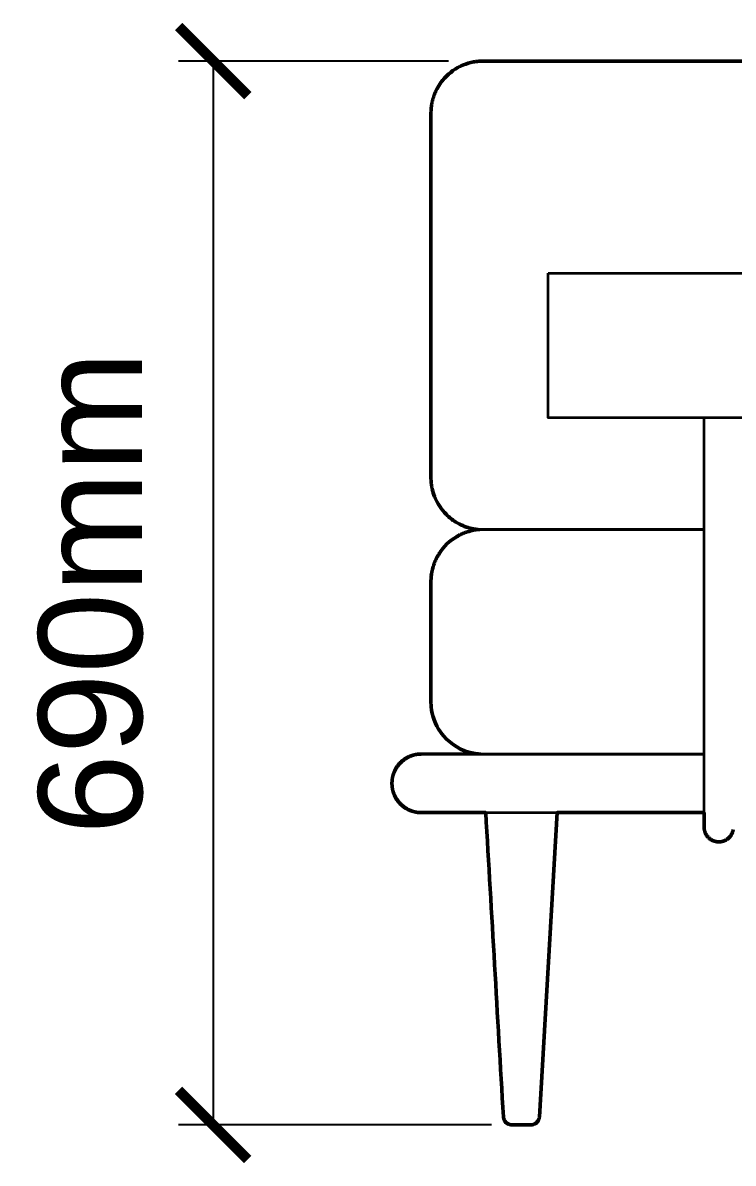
# Model space of a CAD drawing. Header units: millimetres. Extents: x 559 to 2741, y 365 to 1999.
# Drawn here: x 2022.8 to 2330.8, y 1249 to 1743.3 of the extents above; entities that cross this region are included whole.
import ezdxf

# ---------------------------------------------------------------- set-up
doc = ezdxf.new("R2010")
doc.units = ezdxf.units.MM
doc.layers.add('PDF16_Geometry', color=7, linetype='Continuous', true_color=0x1b7eff)
doc.styles.get("Standard").update_dxf_attribs({"font": 'arial.ttf'})
doc.dimstyles.new('new', dxfattribs={"dimtxt": 45, "dimasz": 30, "dimexe": 15, "dimexo": 15, "dimgap": 30, "dimtad": 1, "dimrnd": 0.5, "dimdsep": 46, "dimtxsty": 'Standard', "dimblk": 'ARCHTICK', "dimcen": 2.5, "dimclrd": 7, "dimclre": 7, "dimadec": 0, "dimazin": 0, "dimtfac": 1, "dimtix": 1, "dimtmove": 0, "dimatfit": 3, "dimldrblk": 'ARCHTICK', "dimfxl": 1, "dimarcsym": 0})

# ---------------------------------------------------------------- blocks, each defined once
blk = doc.blocks.new('_ArchTick')
at = {"color": 0, "linetype": 'ByBlock', "const_width": 0.15}
blk.add_lwpolyline([(-0.5, -0.5), (0.5, 0.5)], dxfattribs=at)
blk = doc.blocks.new('*D6')
at = {"color": 7, "lineweight": -2, "transparency": 16777216}
for p, q in [((2207.33, 1726.66), (2090.34, 1726.66)), ((2105.34, 1726.66), (2105.34, 1265.61)), ((2226, 1265.61), (2090.34, 1265.61))]:
    blk.add_line(p, q, dxfattribs=at)
at = {"layer": 'Defpoints', "color": 0, "transparency": 16777216}
for p in [(2222.33, 1726.66), (2105.34, 1265.61), (2241, 1265.61)]:
    blk.add_point(p, dxfattribs=at)
at = {"color": 7, "lineweight": -2, "transparency": 16777216, "xscale": 30, "yscale": 30, "zscale": 30}
for p, rotation in [((2105.34, 1726.66), 90), ((2105.34, 1265.61), 270)]:
    blk.add_blockref('_ArchTick', p, dxfattribs=dict(at, rotation=rotation))
at = {"color": 0, "transparency": 16777216, "insert": (2052.37, 1496.14), "char_height": 45, "attachment_point": 5, "rotation": 90}
blk.add_mtext('690mm', dxfattribs=at)

msp = doc.modelspace()

# ---------------------------------------------------------------- linework, layer by layer
at = {"layer": 'PDF16_Geometry', "color": 18, "lineweight": 35, "true_color": 0x000000}
for points in [[(2193.82, 1426.227, -0.0039501), (2194.112, 1426.263, 0.0000244), (2194.401, 1426.291, -0.0070465), (2194.689, 1426.315, -0.0033443), (2194.976, 1426.332, 0.0000363), (2195.26, 1426.341, -0.0036631), (2195.542, 1426.343), (2318.181, 1426.343), (2222.331, 1426.343), (2222.082, 1426.346), (2221.831, 1426.348), (2221.578, 1426.355), (2221.327, 1426.365), (2221.071, 1426.379), (2220.818, 1426.393), (2220.562, 1426.412), (2220.304, 1426.436), (2220.048, 1426.46), (2219.79, 1426.488), (2219.529, 1426.519), (2219.271, 1426.552), (2219.011, 1426.59), (2218.75, 1426.63), (2218.487, 1426.673), (2218.227, 1426.72), (2217.964, 1426.77), (2217.701, 1426.824), (2217.438, 1426.881), (2217.175, 1426.94), (2216.913, 1427.004), (2216.65, 1427.071), (2216.387, 1427.142), (2216.124, 1427.215), (2215.861, 1427.291), (2215.598, 1427.372), (2215.335, 1427.457), (2215.072, 1427.544), (2214.812, 1427.634), (2214.549, 1427.729), (2214.289, 1427.826), (2214.028, 1427.928), (2213.768, 1428.032), (2213.507, 1428.141), (2213.249, 1428.253), (2212.991, 1428.369), (2212.735, 1428.487), (2212.479, 1428.61), (2212.224, 1428.736), (2211.97, 1428.864), (2211.717, 1428.996), (2211.466, 1429.134), (2211.217, 1429.274), (2210.966, 1429.416), (2210.72, 1429.563), (2210.473, 1429.712), (2210.23, 1429.866), (2209.988, 1430.022), (2209.747, 1430.181), (2209.507, 1430.344), (2209.27, 1430.51), (2209.034, 1430.681), (2208.801, 1430.854), (2208.569, 1431.029), (2208.34, 1431.209), (2208.112, 1431.389), (2207.887, 1431.576), (2207.665, 1431.763), (2207.445, 1431.955), (2207.227, 1432.149), (2207.011, 1432.346), (2206.798, 1432.545), (2206.587, 1432.746), (2206.379, 1432.952), (2206.175, 1433.161), (2205.971, 1433.371), (2205.773, 1433.585), (2205.576, 1433.8), (2205.382, 1434.018), (2205.19, 1434.238), (2205.003, 1434.461), (2204.818, 1434.686), (2204.636, 1434.913), (2204.456, 1435.143), (2204.281, 1435.373), (2204.108, 1435.607), (2203.94, 1435.842), (2203.772, 1436.081), (2203.611, 1436.321), (2203.45, 1436.56), (2203.293, 1436.804), (2203.139, 1437.048), (2202.99, 1437.294), (2202.843, 1437.54), (2202.701, 1437.789), (2202.561, 1438.04), (2202.426, 1438.291), (2202.294, 1438.545), (2202.164, 1438.798), (2202.038, 1439.054), (2201.915, 1439.31), (2201.796, 1439.566), (2201.68, 1439.824), (2201.569, 1440.082), (2201.46, 1440.343), (2201.356, 1440.601), (2201.254, 1440.864), (2201.157, 1441.124), (2201.062, 1441.385), (2200.972, 1441.648), (2200.885, 1441.911), (2200.799, 1442.174), (2200.721, 1442.437), (2200.643, 1442.699), (2200.57, 1442.962), (2200.499, 1443.225), (2200.432, 1443.488), (2200.368, 1443.751), (2200.309, 1444.014), (2200.252, 1444.277), (2200.198, 1444.54), (2200.148, 1444.803), (2200.103, 1445.063), (2200.058, 1445.324), (2200.018, 1445.585), (2199.98, 1445.845), (2199.947, 1446.106), (2199.916, 1446.364), (2199.888, 1446.622), (2199.864, 1446.88), (2199.843, 1447.136), (2199.824, 1447.392), (2199.807, 1447.648), (2199.795, 1447.901), (2199.786, 1448.155), (2199.779, 1448.406), (2199.774, 1448.657), (2199.772, 1448.908), (2199.772, 1501.067), (2199.774, 1501.316), (2199.779, 1501.567), (2199.786, 1501.818), (2199.795, 1502.071), (2199.807, 1502.325), (2199.824, 1502.58), (2199.843, 1502.836), (2199.864, 1503.092), (2199.888, 1503.35), (2199.916, 1503.608), (2199.947, 1503.869), (2199.98, 1504.127), (2200.018, 1504.388), (2200.058, 1504.648), (2200.103, 1504.909), (2200.148, 1505.172), (2200.198, 1505.435), (2200.252, 1505.695), (2200.309, 1505.958), (2200.368, 1506.221), (2200.432, 1506.484), (2200.499, 1506.747), (2200.57, 1507.012), (2200.643, 1507.275), (2200.721, 1507.538), (2200.799, 1507.801), (2200.885, 1508.064), (2200.972, 1508.325), (2201.062, 1508.587), (2201.157, 1508.85), (2201.254, 1509.111), (2201.356, 1509.372), (2201.46, 1509.632), (2201.569, 1509.89), (2201.68, 1510.148), (2201.796, 1510.407), (2201.915, 1510.665), (2202.038, 1510.921), (2202.164, 1511.176), (2202.294, 1511.43), (2202.426, 1511.681), (2202.561, 1511.934), (2202.701, 1512.183), (2202.843, 1512.432), (2202.99, 1512.681), (2203.139, 1512.927), (2203.293, 1513.171), (2203.45, 1513.413), (2203.611, 1513.654), (2203.772, 1513.893), (2203.94, 1514.13), (2204.108, 1514.367), (2204.281, 1514.599), (2204.456, 1514.831), (2204.636, 1515.061), (2204.818, 1515.289), (2205.003, 1515.514), (2205.19, 1515.736), (2205.382, 1515.957), (2205.576, 1516.174), (2205.773, 1516.39), (2205.971, 1516.603), (2206.175, 1516.814), (2206.379, 1517.02), (2206.587, 1517.226), (2206.798, 1517.428), (2207.011, 1517.629), (2207.227, 1517.825), (2207.445, 1518.02), (2207.665, 1518.209), (2207.887, 1518.399), (2208.112, 1518.583), (2208.34, 1518.766), (2208.569, 1518.943), (2208.801, 1519.121), (2209.034, 1519.294), (2209.27, 1519.462), (2209.507, 1519.628), (2209.747, 1519.791), (2209.988, 1519.953), (2210.23, 1520.109), (2210.473, 1520.26), (2210.72, 1520.412), (2210.966, 1520.557), (2211.217, 1520.701), (2211.466, 1520.841), (2211.717, 1520.976), (2211.97, 1521.108), (2212.224, 1521.239), (2212.479, 1521.364), (2212.735, 1521.487), (2212.991, 1521.606), (2213.249, 1521.72), (2213.507, 1521.833), (2213.768, 1521.94), (2214.028, 1522.046), (2214.289, 1522.146), (2214.549, 1522.245), (2214.812, 1522.34), (2215.072, 1522.43), (2215.335, 1522.518), (2215.598, 1522.601), (2215.861, 1522.681), (2216.124, 1522.759), (2216.387, 1522.833), (2216.65, 1522.902), (2216.913, 1522.97), (2217.175, 1523.032), (2217.438, 1523.093), (2217.701, 1523.15), (2217.964, 1523.202), (2218.227, 1523.252), (2218.487, 1523.3), (2218.75, 1523.345), (2219.011, 1523.385), (2219.271, 1523.42), (2219.529, 1523.456), (2219.79, 1523.487), (2220.048, 1523.513), (2220.304, 1523.539), (2220.562, 1523.56), (2220.818, 1523.579), (2221.071, 1523.596), (2221.327, 1523.607), (2221.578, 1523.617), (2221.831, 1523.624), (2222.082, 1523.629), (2222.331, 1523.629), (2318.181, 1523.629), (2222.331, 1523.629), (2222.082, 1523.631), (2221.831, 1523.636), (2221.578, 1523.643), (2221.327, 1523.652), (2221.071, 1523.664), (2220.818, 1523.681), (2220.562, 1523.7), (2220.304, 1523.721), (2220.048, 1523.745), (2219.79, 1523.773), (2219.529, 1523.804), (2219.271, 1523.84), (2219.011, 1523.875), (2218.75, 1523.915), (2218.487, 1523.96), (2218.227, 1524.005), (2217.964, 1524.058), (2217.701, 1524.11), (2217.438, 1524.166), (2217.175, 1524.226), (2216.913, 1524.29), (2216.65, 1524.356), (2216.387, 1524.427), (2216.124, 1524.5), (2215.861, 1524.579), (2215.598, 1524.659), (2215.335, 1524.742), (2215.072, 1524.83), (2214.812, 1524.92), (2214.549, 1525.014), (2214.289, 1525.112), (2214.028, 1525.213), (2213.768, 1525.32), (2213.507, 1525.427), (2213.249, 1525.538), (2212.991, 1525.654), (2212.735, 1525.772), (2212.479, 1525.896), (2212.224, 1526.021), (2211.97, 1526.151), (2211.717, 1526.284), (2211.466, 1526.419), (2211.217, 1526.559), (2210.966, 1526.701), (2210.72, 1526.848), (2210.473, 1526.997), (2210.23, 1527.151), (2209.988, 1527.307), (2209.747, 1527.468), (2209.507, 1527.63), (2209.27, 1527.798), (2209.034, 1527.966), (2208.801, 1528.139), (2208.569, 1528.314), (2208.34, 1528.494), (2208.112, 1528.677), (2207.887, 1528.861), (2207.665, 1529.048), (2207.445, 1529.24), (2207.227, 1529.435), (2207.011, 1529.631), (2206.798, 1529.83), (2206.587, 1530.034), (2206.379, 1530.24), (2206.175, 1530.446), (2205.971, 1530.657), (2205.773, 1530.87), (2205.576, 1531.085), (2205.382, 1531.303), (2205.19, 1531.524), (2205.003, 1531.746), (2204.818, 1531.971), (2204.636, 1532.199), (2204.456, 1532.429), (2204.281, 1532.661), (2204.108, 1532.893), (2203.94, 1533.13), (2203.772, 1533.367), (2203.611, 1533.606), (2203.45, 1533.847), (2203.293, 1534.089), (2203.139, 1534.333), (2202.99, 1534.579), (2202.843, 1534.828), (2202.701, 1535.077), (2202.561, 1535.325), (2202.426, 1535.577), (2202.294, 1535.83), (2202.164, 1536.083), (2202.038, 1536.339), (2201.915, 1536.595), (2201.796, 1536.853), (2201.68, 1537.109), (2201.569, 1537.37), (2201.46, 1537.628), (2201.356, 1537.888), (2201.254, 1538.149), (2201.157, 1538.41), (2201.062, 1538.672), (2200.972, 1538.933), (2200.885, 1539.196), (2200.799, 1539.459), (2200.721, 1539.722), (2200.643, 1539.985), (2200.57, 1540.248), (2200.499, 1540.511), (2200.432, 1540.776), (2200.368, 1541.039), (2200.309, 1541.302), (2200.252, 1541.565), (2200.198, 1541.825), (2200.148, 1542.088), (2200.103, 1542.349), (2200.058, 1542.612), (2200.018, 1542.872), (2199.98, 1543.133), (2199.947, 1543.391), (2199.916, 1543.652), (2199.888, 1543.91), (2199.864, 1544.166), (2199.843, 1544.424), (2199.824, 1544.68), (2199.807, 1544.933), (2199.795, 1545.189), (2199.786, 1545.442), (2199.779, 1545.693), (2199.774, 1545.944), (2199.772, 1546.193), (2199.772, 1704.098), (2199.774, 1704.347), (2199.779, 1704.598), (2199.786, 1704.852), (2199.795, 1705.103), (2199.807, 1705.359), (2199.824, 1705.612), (2199.843, 1705.868), (2199.864, 1706.126), (2199.888, 1706.382), (2199.916, 1706.64), (2199.947, 1706.901), (2199.98, 1707.159), (2200.018, 1707.419), (2200.058, 1707.68), (2200.103, 1707.943), (2200.148, 1708.203), (2200.198, 1708.466), (2200.252, 1708.729), (2200.309, 1708.992), (2200.368, 1709.255), (2200.432, 1709.518), (2200.499, 1709.781), (2200.57, 1710.044), (2200.643, 1710.307), (2200.721, 1710.57), (2200.799, 1710.833), (2200.885, 1711.096), (2200.972, 1711.359), (2201.062, 1711.619), (2201.157, 1711.882), (2201.254, 1712.143), (2201.356, 1712.403), (2201.46, 1712.664), (2201.569, 1712.924), (2201.68, 1713.182), (2201.796, 1713.441), (2201.915, 1713.696), (2202.038, 1713.952), (2202.164, 1714.208), (2202.294, 1714.462), (2202.426, 1714.715), (2202.561, 1714.966), (2202.701, 1715.217), (2202.843, 1715.466), (2202.99, 1715.712), (2203.139, 1715.959), (2203.293, 1716.203), (2203.45, 1716.444), (2203.611, 1716.686), (2203.772, 1716.925), (2203.94, 1717.162), (2204.108, 1717.399), (2204.281, 1717.631), (2204.456, 1717.863), (2204.636, 1718.093), (2204.818, 1718.32), (2205.003, 1718.545), (2205.19, 1718.768), (2205.382, 1718.988), (2205.576, 1719.206), (2205.773, 1719.422), (2205.971, 1719.635), (2206.175, 1719.846), (2206.379, 1720.054), (2206.587, 1720.258), (2206.798, 1720.462), (2207.011, 1720.661), (2207.227, 1720.857), (2207.445, 1721.051), (2207.665, 1721.243), (2207.887, 1721.43), (2208.112, 1721.615), (2208.34, 1721.797), (2208.569, 1721.978), (2208.801, 1722.153), (2209.034, 1722.326), (2209.27, 1722.494), (2209.507, 1722.662), (2209.747, 1722.823), (2209.988, 1722.984), (2210.23, 1723.141), (2210.473, 1723.295), (2210.72, 1723.444), (2210.966, 1723.591), (2211.217, 1723.733), (2211.466, 1723.872), (2211.717, 1724.008), (2211.97, 1724.143), (2212.224, 1724.27), (2212.479, 1724.396), (2212.735, 1724.519), (2212.991, 1724.638), (2213.249, 1724.754), (2213.507, 1724.865), (2213.768, 1724.974), (2214.028, 1725.078), (2214.289, 1725.18), (2214.549, 1725.277), (2214.812, 1725.372), (2215.072, 1725.462), (2215.335, 1725.55), (2215.598, 1725.635), (2215.861, 1725.713), (2216.124, 1725.791), (2216.387, 1725.865), (2216.65, 1725.936), (2216.913, 1726.002), (2217.175, 1726.066), (2217.438, 1726.125), (2217.701, 1726.182), (2217.964, 1726.236), (2218.227, 1726.286), (2218.487, 1726.331), (2218.75, 1726.376), (2219.011, 1726.416), (2219.271, 1726.454), (2219.529, 1726.488), (2219.79, 1726.518), (2220.048, 1726.547), (2220.304, 1726.57), (2220.562, 1726.592), (2220.818, 1726.611), (2221.071, 1726.627), (2221.327, 1726.639), (2221.578, 1726.649), (2221.831, 1726.656), (2222.082, 1726.66), (2222.331, 1726.663), (2701.443, 1726.663)], [(2191.163, 1425.567, 0.0030745), (2190.869, 1425.455, 0.0043828), (2190.578, 1425.334, -0.0013388), (2190.287, 1425.206, 0.0028368), (2189.998, 1425.071, 0.0043162), (2189.711, 1424.927, 0.0000434), (2189.427, 1424.775, 0.0028334), (2189.148, 1424.617, 0.0016687), (2188.871, 1424.451, 0.0052401), (2188.596, 1424.276, 0.0026339), (2188.326, 1424.093, 0.0052568), (2188.061, 1423.904, 0.0025245), (2187.8, 1423.707, 0.0050495), (2187.545, 1423.503, 0.0022689), (2187.294, 1423.293, 0.0023935), (2187.047, 1423.077, 0.0001066), (2186.806, 1422.854, 0.0044082), (2186.571, 1422.625, 0.0045867), (2186.342, 1422.39, 0.0000426), (2186.119, 1422.148, 0.0024961), (2185.903, 1421.902, 0.0023862), (2185.693, 1421.651, 0.0001484), (2185.489, 1421.395, 0.0025187), (2185.293, 1421.135, -0.0001547), (2185.103, 1420.869, 0.0025167), (2184.921, 1420.599, 0.0026438), (2184.748, 1420.325, 0.007226), (2184.582, 1420.047, 0.0027113), (2184.423, 1419.768, -0.000183), (2184.272, 1419.484, 0.0044064), (2184.127, 1419.197, 0.0028227), (2183.992, 1418.908, 0.0010951), (2183.864, 1418.617, 0.0016853), (2183.743, 1418.325, 0.0029445), (2183.632, 1418.032, -0.0001875), (2183.528, 1417.738, 0.0041358), (2183.431, 1417.442, 0.0041064), (2183.343, 1417.146, 0.0010939), (2183.263, 1416.85, 0.0040135), (2183.189, 1416.554, 0.0005256), (2183.123, 1416.258, 0.0039322), (2183.064, 1415.961, 0.0033251), (2183.014, 1415.668, 0.0069363), (2182.971, 1415.374, 0.0029723), (2182.936, 1415.083, 0.003671), (2182.905, 1414.794, 0.0000326), (2182.881, 1414.505, 0.0035348), (2182.865, 1414.218, 0.0000363), (2182.855, 1413.934, 0.0076796), (2182.855, 1413.328, -0.0000363), (2182.855, 1413.37)], [(2193.527, 1426.185, 0.0034253), (2193.233, 1426.135, 0.0027251), (2192.937, 1426.076, 0.0058988), (2192.641, 1426.01, 0.0025148), (2192.345, 1425.936, -0.0008968), (2192.049, 1425.856, 0.0022398), (2191.753, 1425.768, 0.0021325), (2191.457, 1425.671)], [(2182.865, 1413.086, 0.0035187), (2182.881, 1412.799, 0.0069297), (2182.905, 1412.51, 0.0036803), (2182.936, 1412.221, 0.0029549), (2182.971, 1411.93, 0.0002462), (2183.014, 1411.636, 0.0033163), (2183.064, 1411.343, 0.0025618), (2183.123, 1411.046, 0.0058988), (2183.189, 1410.75, 0.00235), (2183.263, 1410.454, -0.0010939), (2183.343, 1410.158, 0.0021699), (2183.431, 1409.862, 0.0020268), (2183.528, 1409.566, 0.0001764), (2183.632, 1409.272, 0.0029629), (2183.743, 1408.979, 0.0041967), (2183.864, 1408.687, -0.0010691), (2183.992, 1408.396, 0.0028719), (2184.127, 1408.107, 0.0040707), (2184.272, 1407.82, 0.0056757), (2184.423, 1407.536, 0.0027527), (2184.582, 1407.257, 0.0018277), (2184.748, 1406.979, 0.0026543), (2184.921, 1406.705, 0.0025812), (2185.103, 1406.435, 0.0051956), (2185.293, 1406.169, 0.0024354), (2185.489, 1405.909, 0.0049304), (2185.693, 1405.653, 0.0023184), (2185.903, 1405.402, 0.0024674), (2186.119, 1405.156, -0.0000213), (2186.342, 1404.914, 0.0045425), (2186.571, 1404.679, 0.004363), (2186.806, 1404.45, -0.0001724), (2187.047, 1404.227, 0.0024009), (2187.294, 1404.011, 0.0025356), (2187.545, 1403.801, -0.0001182), (2187.8, 1403.597, 0.0025573), (2188.061, 1403.4, -0.0001622), (2188.326, 1403.211, 0.0026145), (2188.596, 1403.028, 0.0000852), (2188.871, 1402.853, 0.0071604), (2189.148, 1402.687, 0.0027053), (2189.427, 1402.529, 0.0000151), (2189.711, 1402.377, 0.0042789), (2189.998, 1402.233, 0.0030367), (2190.287, 1402.097, 0.0012829), (2190.578, 1401.97, 0.0017711), (2190.869, 1401.849, 0.0030798), (2191.163, 1401.737, -0.0000313), (2191.457, 1401.633, 0.0040963), (2191.753, 1401.536, 0.0040706), (2192.049, 1401.448, 0.0008645), (2192.345, 1401.368, 0.0040814), (2192.641, 1401.294, 0.0007944), (2192.937, 1401.228, 0.0040409), (2193.233, 1401.169, 0.0034965), (2193.527, 1401.119, 0.0068637), (2193.82, 1401.077, 0.0029926), (2194.112, 1401.041, 0.0071416), (2194.401, 1401.013, 0.0000501), (2194.689, 1400.989, 0.0033632), (2194.976, 1400.972)], [(2195.26, 1400.963, 0.0036466), (2195.542, 1400.961), (2318.181, 1400.961)], [(2238.979, 1265.615), (2243.026, 1265.615, 0.0209061), (2243.836, 1265.685)]]:
    msp.add_lwpolyline(points, format="xyb", dxfattribs=at)
at = {"layer": 'PDF16_Geometry', "color": 18, "lineweight": 50, "true_color": 0x000000}
for points in [[(2218.483, 1726.331), (2218.743, 1726.374)], [(2219.004, 1726.414), (2219.264, 1726.452), (2219.525, 1726.485), (2219.783, 1726.516), (2220.041, 1726.544), (2220.299, 1726.568), (2220.555, 1726.589), (2220.81, 1726.608)], [(2221.066, 1726.625), (2221.32, 1726.637), (2221.573, 1726.646), (2221.824, 1726.653), (2222.075, 1726.658), (2222.326, 1726.661), (2701.438, 1726.661), (2701.689, 1726.658), (2701.94, 1726.653), (2702.191, 1726.646), (2702.445, 1726.637), (2702.698, 1726.625), (2702.954, 1726.608), (2703.21, 1726.589), (2703.465, 1726.568)], [(2212.732, 1724.517), (2212.988, 1724.635), (2213.246, 1724.751), (2213.504, 1724.863)], [(2200.494, 1709.779), (2200.565, 1710.042), (2200.638, 1710.305), (2200.716, 1710.568)], [(2200.967, 1711.356), (2201.057, 1711.619), (2201.152, 1711.88), (2201.249, 1712.14), (2201.351, 1712.401), (2201.455, 1712.661), (2201.564, 1712.922), (2201.676, 1713.18)], [(2201.792, 1713.438), (2201.91, 1713.694), (2202.033, 1713.95), (2202.159, 1714.206), (2202.289, 1714.459), (2202.422, 1714.713)], [(2199.849, 1544.296), (2199.83, 1544.538), (2199.814, 1544.777), (2199.8, 1545.016), (2199.788, 1545.255), (2199.778, 1545.492), (2199.771, 1545.729), (2199.766, 1545.964), (2199.766, 1546.198), (2199.766, 1704.098), (2199.769, 1704.347), (2199.773, 1704.598), (2199.781, 1704.849), (2199.79, 1705.103), (2199.802, 1705.356), (2199.819, 1705.612), (2199.838, 1705.868), (2199.859, 1706.124), (2199.882, 1706.382), (2199.911, 1706.64), (2199.942, 1706.898), (2199.975, 1707.159), (2200.013, 1707.419), (2200.053, 1707.68), (2200.096, 1707.941), (2200.143, 1708.201), (2200.193, 1708.464), (2200.247, 1708.727), (2200.304, 1708.99), (2200.363, 1709.253), (2200.427, 1709.516)], [(2199.951, 1543.327), (2199.92, 1543.571), (2199.894, 1543.813), (2199.871, 1544.055)], [(2200.141, 1542.103), (2200.098, 1542.349), (2200.058, 1542.595), (2200.02, 1542.839), (2199.984, 1543.083)], [(2201.749, 1536.943), (2201.642, 1537.185), (2201.538, 1537.429)], [(2212.72, 1521.54), (2212.962, 1521.653), (2213.203, 1521.762), (2213.445, 1521.869), (2213.689, 1521.973), (2213.933, 1522.073), (2214.177, 1522.17), (2214.421, 1522.265), (2214.667, 1522.357)], [(2216.394, 1524.354), (2216.147, 1524.422), (2215.901, 1524.496), (2215.655, 1524.572), (2215.409, 1524.65)], [(2216.886, 1524.223), (2216.64, 1524.287)], [(2219.098, 1523.781), (2218.854, 1523.818), (2218.61, 1523.859), (2218.364, 1523.901), (2218.118, 1523.949), (2217.872, 1523.998), (2217.625, 1524.051), (2217.379, 1524.105)], [(2211.295, 1520.801), (2211.529, 1520.931), (2211.766, 1521.059), (2212.003, 1521.184), (2212.242, 1521.305), (2212.481, 1521.424)], [(2202.208, 1511.281), (2202.331, 1511.52), (2202.457, 1511.757), (2202.585, 1511.994), (2202.715, 1512.228), (2202.85, 1512.463), (2202.987, 1512.695), (2203.127, 1512.927)], [(2201.244, 1509.102), (2201.339, 1509.346), (2201.436, 1509.59), (2201.538, 1509.834), (2201.642, 1510.078), (2201.749, 1510.319), (2201.86, 1510.561)], [(2201.974, 1510.802), (2202.09, 1511.042)], [(2318.174, 1400.981), (2254.422, 1400.981), (2246.776, 1269.115)], [(2238.963, 1265.631), (2234.916, 1265.631)]]:
    msp.add_lwpolyline(points, dxfattribs=at)
at = {"layer": 'PDF16_Geometry', "color": 18, "lineweight": 35, "true_color": 0x000000}
msp.add_lwpolyline([(2250.519, 1634.736), (2673.408, 1634.736), (2673.408, 1572.017), (2250.519, 1572.017)], close=True, dxfattribs=at)
at = {"layer": 'PDF16_Geometry', "color": 18, "lineweight": 50, "true_color": 0x000000}
for points in [[(2214.913, 1522.445, -0.0486533), (2219.828, 1523.683), (2219.586, 1523.712), (2219.342, 1523.745)], [(2203.868, 1435.932, -0.1269571), (2199.868, 1446.774), (2199.828, 1447.254), (2199.812, 1447.494), (2199.797, 1447.733), (2199.785, 1447.97), (2199.776, 1448.207), (2199.769, 1448.444), (2199.764, 1448.678), (2199.764, 1448.912), (2199.764, 1501.072), (2199.764, 1501.306), (2199.769, 1501.541), (2199.776, 1501.777), (2199.785, 1502.014), (2199.797, 1502.251), (2199.812, 1502.49), (2199.828, 1502.73), (2199.868, 1503.211), (2199.892, 1503.452), (2199.918, 1503.694), (2199.982, 1504.182), (2200.017, 1504.426), (2200.055, 1504.67), (2200.096, 1504.914), (2200.141, 1505.16), (2200.188, 1505.406), (2200.238, 1505.653), (2200.29, 1505.899), (2200.344, 1506.145)], [(2194.978, 1426.336, 0.0034036), (2194.692, 1426.32, 0.0000856), (2194.403, 1426.296, 0.0072126), (2194.114, 1426.268, 0.0030628), (2193.823, 1426.232, 0.0068337), (2193.529, 1426.189, 0.0034226), (2193.235, 1426.14, 0.0040409), (2192.939, 1426.08, 0.0007281), (2192.643, 1426.014, 0.0041143), (2192.347, 1425.941, 0.0008645), (2192.051, 1425.86, 0.0041347), (2191.755, 1425.772, 0.0041593), (2191.459, 1425.675, 0.0000313), (2191.166, 1425.571, 0.0031222), (2190.872, 1425.46, 0.0017278), (2190.581, 1425.339, 0.0012829), (2190.289, 1425.211, 0.0030075), (2190, 1425.076, 0.0043076), (2189.714, 1424.932, -0.0000283), (2189.43, 1424.78, 0.002677), (2189.15, 1424.621, 0.0071498), (2188.873, 1424.455, 0.0000585), (2188.598, 1424.28, 0.0026765), (2188.328, 1424.098, -0.0001364), (2188.063, 1423.908, 0.0025889), (2187.803, 1423.712, -0.0001379), (2187.547, 1423.508, 0.0025397), (2187.296, 1423.297, 0.0024038), (2187.05, 1423.082, -0.0001261), (2186.808, 1422.859, 0.0044082), (2186.574, 1422.629, 0.0045425), (2186.344, 1422.395, -0.0000426), (2186.121, 1422.153, 0.0024465), (2185.906, 1421.907, 0.0022982), (2185.695, 1421.656, 0.0049796), (2185.492, 1421.4, 0.00241), (2185.295, 1421.139, 0.0051704), (2185.105, 1420.874, 0.0026336), (2184.923, 1420.604, 0.0026372), (2184.75, 1420.329, 0.001784), (2184.584, 1420.052, 0.0027408), (2184.426, 1419.772, 0.0056608), (2184.274, 1419.488, 0.0040849), (2184.13, 1419.202, 0.0028583), (2183.995, 1418.913, -0.001125), (2183.867, 1418.621, 0.0042016), (2183.746, 1418.33, 0.0030008), (2183.635, 1418.036, 0.0001875), (2183.53, 1417.743, 0.0020476), (2183.433, 1417.446, 0.0021566), (2183.346, 1417.15, -0.0011086), (2183.265, 1416.854, 0.0023664), (2183.192, 1416.558, 0.0059139), (2183.125, 1416.262, 0.0025753), (2183.066, 1415.966, 0.0033565), (2183.016, 1415.672, 0.0002017), (2182.974, 1415.379, 0.0029894), (2182.938, 1415.087, 0.0036132), (2182.907, 1414.798, 0.0069272), (2182.884, 1414.509, 0.0034788), (2182.867, 1414.223, 0.0000363), (2182.858, 1413.938, 0.0035525), (2182.855, 1413.657, 0.0035722), (2182.858, 1413.375, 0.0000351), (2182.867, 1413.09, 0.0035031), (2182.884, 1412.804, -0.0000414), (2182.907, 1412.515, 0.0036042), (2182.938, 1412.226, 0.0030154), (2182.974, 1411.935, 0.0068965), (2183.016, 1411.641, 0.0033478), (2183.066, 1411.347, 0.003919), (2183.125, 1411.051, 0.0005771), (2183.192, 1410.755, 0.0039974), (2183.265, 1410.459, 0.0011086), (2183.346, 1410.163, 0.0040557), (2183.433, 1409.867, 0.0041154), (2183.53, 1409.571, -0.0001764), (2183.635, 1409.277, 0.0030293), (2183.746, 1408.983, 0.0017286), (2183.867, 1408.692, 0.001099), (2183.995, 1408.4, 0.0028365), (2184.13, 1408.112, 0.0044352), (2184.274, 1407.825, -0.0001981), (2184.426, 1407.541, 0.0026995), (2184.584, 1407.261, 0.0071814), (2184.75, 1406.984, 0.0026438), (2184.923, 1406.709, 0.0025872), (2185.105, 1406.439, -0.0001805), (2185.295, 1406.174, 0.0024931), (2185.492, 1405.913, 0.000168), (2185.695, 1405.658, 0.0023862), (2185.906, 1405.406, 0.0024754), (2186.121, 1405.16, 0.0000213), (2186.344, 1404.918, 0.0045427), (2186.574, 1404.684, 0.0043633), (2186.808, 1404.454, 0.0001261), (2187.05, 1404.232, 0.0024201), (2187.296, 1404.016, 0.0022649), (2187.547, 1403.805, 0.0049807), (2187.803, 1403.601, 0.0024803), (2188.063, 1403.405, 0.0052568), (2188.328, 1403.215, 0.002643), (2188.598, 1403.033, 0.0052671), (2188.873, 1402.858, 0.0017404), (2189.15, 1402.692, 0.0028892), (2189.43, 1402.533)], [(2195.263, 1426.346, -0.0036831), (2195.544, 1426.348), (2220.306, 1426.393), (2220.065, 1426.417), (2219.823, 1426.443), (2219.582, 1426.471), (2219.338, 1426.502), (2219.094, 1426.538), (2218.85, 1426.575), (2218.606, 1426.616), (2218.359, 1426.658), (2218.113, 1426.703), (2217.867, 1426.753), (2217.62, 1426.805), (2217.374, 1426.86), (2217.128, 1426.917), (2216.882, 1426.978), (2216.635, 1427.042), (2216.389, 1427.108)], [(2189.714, 1402.382, 0.0042875), (2190, 1402.237, 0.0028659), (2190.289, 1402.102, -0.0012829), (2190.581, 1401.974, 0.0043705), (2190.872, 1401.853, 0.0031474), (2191.166, 1401.742, -0.0000313), (2191.459, 1401.638, 0.0020697), (2191.755, 1401.541, 0.0022721), (2192.051, 1401.453, -0.0008645), (2192.347, 1401.372, 0.0024824), (2192.643, 1401.299, 0.0058988), (2192.939, 1401.233, 0.0026913), (2193.235, 1401.174, 0.0034539), (2193.529, 1401.124, 0.0000395), (2193.823, 1401.081, 0.00388), (2194.114, 1401.046, -0.0000598), (2194.403, 1401.017, 0.0070819), (2194.692, 1400.994, 0.0033131), (2194.978, 1400.977)], [(2231.15, 1269.08, 0.0000989), (2223.52, 1400.965), (2195.544, 1400.965, -0.0036268), (2195.263, 1400.967)]]:
    msp.add_lwpolyline(points, format="xyb", dxfattribs=at)
at = {"layer": 'PDF16_Geometry', "color": 18, "lineweight": 35, "true_color": 0x000000}
msp.add_lwpolyline([(2223.52, 1400.965), (2231.167, 1269.099)], dxfattribs=at)
at = {"layer": 'PDF16_Geometry', "color": 18, "lineweight": 50, "true_color": 0x000000}
for centre, radius, start, end in [((2222.423, 1703.774), 22.899, 100.57005, 112.22231), ((2222.328, 1704.105), 22.554, 115.89839, 140.93638), ((2222.439, 1704.006), 22.703, 141.65579, 150.41446), ((2222.453, 1546.234), 22.693, 193.03009, 201.49902), ((2222.738, 1546.383), 23.013, 204.87816, 215.62612), ((2222.743, 1546.473), 23.07, 216.47674, 227.37298), ((2222.43, 1546.157), 22.625, 228.1121, 241.88685), ((2222.268, 1545.819), 22.251, 242.53298, 251.37623), ((2222.523, 1500.975), 22.784, 120.20545, 147.67883), ((2222.551, 1501.01), 22.792, 159.866, 166.34189), ((2222.396, 1448.925), 22.629, 215.73371, 253.95864), ((2325.339, 1394.62), 7.165, 180.42654, 182.13168), ((2651.491, 1416.18), 334.026, 183.74665, 183.78371), ((2479.298, 1409.732), 161.858, 185.52875, 185.60626), ((2272.218, 1387.8), 46.402, 7.30715, 7.57849), ((2334.648, 1396.409), 16.627, 189.36854, 190.13879), ((2333.628, 1396.498), 15.642, 191.11933, 191.94298), ((2285.18, 1385.031), 34.152, 13.561, 13.94553), ((2325.027, 1394.758), 6.866, 194.50128, 196.42907), ((2346.172, 1401.548), 29.073, 197.47748, 197.93812), ((2335.447, 1398.659), 17.988, 199.70432, 200.45142), ((2334.481, 1398.564), 17.051, 201.28711, 202.08372), ((2326.111, 1395.334), 8.083, 203.17509, 204.86632), ((2335.59, 1400.111), 18.694, 205.93406, 206.671), ((2324.835, 1394.754), 6.68, 207.01631, 209.08835), ((2380.385, 1427.632), 71.228, 210.47627, 210.67102), ((2326.274, 1395.813), 8.458, 212.25856, 213.9053), ((2325.149, 1395.037), 7.092, 213.77502, 215.75531), ((2294.375, 1371.524), 31.64, 37.30251, 37.74601), ((2341.152, 1408.358), 27.907, 219.25572, 219.75999), ((2326.732, 1396.562), 9.279, 220.7127, 222.23557), ((2191.202, 1266.617), 178.485, 43.79674, 43.87579), ((1995.412, 1051.9), 468.817, 46.14757, 46.17766), ((1962.933, 985.949), 539.337, 48.48775, 48.51396), ((2330.064, 1401.34), 15.045, 230.01118, 230.94661), ((2324.516, 1394.569), 6.292, 231.33284, 233.56294), ((2328.699, 1400.703), 13.714, 234.72314, 235.74716), ((2326.399, 1397.465), 9.744, 236.20887, 237.63812), ((2325.454, 1396.221), 8.188, 238.56605, 240.26039), ((2013.273, 811.067), 655.037, 61.919584, 61.94072), ((2324.353, 1394.281), 5.955, 242.52552, 244.83906), ((2335.948, 1420.285), 34.426, 245.77192, 246.16885), ((2325.684, 1397.635), 9.562, 247.59445, 249.01504), ((2310.03, 1428.721), 43.386, 292.82555, 293.13801), ((2324.028, 1395.715), 7.535, 293.88266, 295.6877), ((2318.666, 1406.07), 19.193, 296.71212, 297.42689), ((2323.433, 1396.529), 8.531, 298.52354, 300.1472), ((2324.343, 1394.991), 6.745, 300.02865, 302.09567), ((2307.525, 1420.272), 37.106, 303.35326, 303.73057), ((2323.629, 1395.922), 7.914, 304.66195, 306.43191), ((2322.331, 1397.435), 9.903, 307.27545, 308.70046), ((2233.196, 1502.242), 147.484, 310.26711, 310.36241), ((2319.448, 1400.235), 13.904, 311.76876, 312.78463), ((2318.901, 1400.33), 14.349, 314.129, 315.11185), ((2318.907, 1399.858), 14.016, 316.4628, 317.4697), ((2324.101, 1395.021), 6.919, 317.91389, 319.94358), ((2309.182, 1406.949), 26.018, 320.98165, 321.52334), ((2276.053, 1430.201), 66.465, 323.60074, 323.81102), ((2322.474, 1396.029), 8.825, 324.91616, 326.49852), ((2320.247, 1397.36), 11.417, 327.09653, 328.32009), ((2365.188, 1371.315), 40.532, 150.0099, 150.35339), ((2311.228, 1401.555), 21.333, 332.10771, 332.75361), ((2318.271, 1397.685), 13.303, 333.68485, 334.71607), ((2318.661, 1397.19), 12.741, 335.98232, 337.05081), ((2109.517, 1477.854), 236.895, 338.80911, 338.86624), ((2312.772, 1398.655), 18.765, 340.66615, 341.37745), ((2289.657, 1405.395), 42.834, 342.70777, 343.01944), ((2319.61, 1395.935), 11.428, 344.51927, 345.67432), ((2373.612, 1383.636), 43.962, 167.26071, 167.55805), ((2596.478, 1342.021), 270.654, 169.02456, 169.07206), ((2325.603, 1397.51), 9.417, 249.2024, 250.6294), ((2314.16, 1362.179), 27.725, 72.05442, 72.53734), ((2333.032, 1425.458), 38.322, 254.3613, 254.70659), ((2331.141, 1421.6), 34.111, 256.06129, 256.44623), ((2324.869, 1396.302), 8.05, 257.6519, 259.25213), ((2324.829, 1396.223), 7.964, 259.4281, 261.03625), ((2331.611, 1449.043), 61.215, 262.46868, 262.67429), ((2303.43, 1179.017), 210.3, 84.3805, 84.44013), ((2324.477, 1393.548), 5.261, 265.05086, 267.4029), ((2324.676, 1403.16), 14.874, 268.31637, 269.13785), ((2324.557, 1392.991), 4.704, 268.71653, 271.28347), ((2324.149, 1402.258), 13.98, 272.10718, 272.98186), ((2323.764, 1404.153), 15.895, 274.01012, 274.78924), ((2323.751, 1401.655), 13.409, 275.73804, 276.67427), ((2323.234, 1403.989), 15.789, 277.55398, 278.36118), ((2324.188, 1396.331), 8.075, 279.56465, 281.15361), ((2324.427, 1395.173), 6.893, 281.06944, 282.96119), ((2317.457, 1422.261), 34.861, 284.13845, 284.51602), ((2324.933, 1393.324), 4.975, 284.69537, 287.36313), ((2322.953, 1399.452), 11.414, 287.6692, 288.8458), ((2323.479, 1397.382), 9.287, 289.90294, 291.35519), ((2022.78, 1244.441), 209.822, 6.68811, 6.74347), ((2047.735, 1236.743), 186.233, 9.87288, 9.9365), ((2194.326, 1260.081), 37.872, 12.79482, 13.11477), ((2195.149, 1257.975), 37.602, 15.87775, 16.20449), ((2275.971, 1286.601), 48.287, 202.58452, 202.84656), ((2238.678, 1271.544), 8.104, 208.70905, 210.30638), ((2238.646, 1272.121), 8.391, 215.3756, 216.93821), ((2245.337, 1282.825), 20.768, 231.76384, 232.40178), ((2222.279, 1248.457), 20.69, 58.62163, 59.25705), ((2208.999, 1211.658), 59.523, 65.73613, 65.95344), ((2287.579, 1405.67), 149.861, 248.83047, 248.9159), ((2237.849, 1278.754), 13.572, 252.05836, 252.99109), ((2237.124, 1277.888), 12.54, 255.00224, 255.99687), ((2235.618, 1273.147), 7.582, 258.37191, 259.99327), ((2235.425, 1273.152), 7.555, 261.44278, 263.038), ((2235.187, 1272.806), 7.186, 264.58052, 266.22824), ((2242.385, 1273.657), 8.072, 277.6565, 279.15205), ((2253.917, 1228.907), 38.167, 104.92056, 105.24822), ((2234.461, 1290.897), 26.905, 291.45237, 291.93004), ((2236.123, 1281.954), 18.09, 298.3498, 299.06809), ((2239.617, 1274.869), 10.207, 301.24797, 302.53138), ((2237.772, 1273.66), 10.525, 320.27334, 321.51978), ((2260.565, 1256.933), 17.76, 144.29356, 145.03369), ((1672.166, 1537.861), 634.593, 334.802182, 334.822268), ((2233.314, 1272.616), 13.989, 341.12997, 342.01963), ((2233.96, 1271.898), 13.161, 344.12355, 345.05427), ((2223.062, 1271.516), 23.835, 353.73322, 354.21985)]:
    msp.add_arc(centre, radius, start, end, dxfattribs=at)
at = {"layer": 'PDF16_Geometry', "color": 18, "lineweight": 35, "true_color": 0x000000}
for centre, radius, start, end in [((386463810.19, -22416597.707), 387111225.276, 176.68008661408, 176.6801061701), ((2325.339, 1394.613), 7.165, 180.42654, 182.13168), ((2667.049, 1417.198), 349.618, 183.74748, 183.78288), ((2477.609, 1409.563), 160.161, 185.52895, 185.60727), ((2272.387, 1387.816), 46.231, 7.30583, 7.5782), ((2334.648, 1396.402), 16.627, 189.36854, 190.13879), ((2333.596, 1396.485), 15.608, 191.11971, 191.94502), ((2284.85, 1384.944), 34.491, 13.56146, 13.94225), ((2325.027, 1394.751), 6.866, 194.50128, 196.42907), ((2346.172, 1401.541), 29.073, 197.47748, 197.93812), ((2335.447, 1398.652), 17.988, 199.70432, 200.45142), ((2334.481, 1398.557), 17.051, 201.28711, 202.08372), ((2326.111, 1395.327), 8.083, 203.17509, 204.86632), ((2335.59, 1400.104), 18.694, 205.93406, 206.671), ((2324.835, 1394.747), 6.68, 207.01631, 209.08835), ((2379.21, 1426.935), 69.866, 210.47723, 210.67576), ((2326.241, 1395.784), 8.419, 212.25155, 213.90622), ((2325.149, 1395.03), 7.092, 213.77502, 215.75531), ((2294.375, 1371.518), 31.64, 37.30251, 37.74601), ((2341.152, 1408.351), 27.907, 219.25572, 219.75999), ((2326.709, 1396.535), 9.248, 220.71385, 222.24172), ((2172.152, 1248.338), 204.882, 43.79801, 43.86688), ((2107.653, 1168.783), 306.764, 46.13962, 46.18561), ((1962.933, 985.943), 539.338, 48.48775, 48.51396), ((2330.064, 1401.333), 15.045, 230.01118, 230.94661), ((2324.516, 1394.562), 6.292, 231.33284, 233.56294), ((2328.699, 1400.696), 13.714, 234.72314, 235.74716), ((2326.399, 1397.458), 9.744, 236.20887, 237.63812), ((2325.437, 1396.187), 8.156, 238.56762, 240.26847), ((1499.291, -152.442), 1747.059, 61.921234, 61.929159), ((2324.353, 1394.274), 5.955, 242.52552, 244.83906), ((2336.719, 1422.007), 36.318, 245.78226, 246.15851), ((2325.684, 1397.628), 9.562, 247.59445, 249.01504), ((2310.03, 1428.714), 43.386, 292.82555, 293.13801), ((2324.028, 1395.708), 7.535, 293.88266, 295.6877), ((2318.412, 1406.561), 19.753, 296.72225, 297.41676), ((2323.449, 1396.493), 8.497, 298.5252, 300.15533), ((2324.365, 1394.949), 6.703, 300.01745, 302.09731), ((2307.853, 1419.766), 36.509, 303.3548, 303.73829), ((2323.662, 1395.87), 7.858, 304.65123, 306.43359), ((2322.331, 1397.428), 9.903, 307.27545, 308.70046), ((2233.196, 1502.236), 147.484, 310.26711, 310.36241), ((2319.448, 1400.228), 13.904, 311.76876, 312.78463), ((2318.953, 1400.27), 14.275, 314.13033, 315.11837), ((2319.01, 1399.756), 13.875, 316.45396, 317.47102), ((2324.101, 1395.014), 6.919, 317.91389, 319.94358), ((2308.828, 1407.224), 26.471, 320.98972, 321.52218), ((2278.252, 1428.584), 63.739, 323.59296, 323.81221), ((2322.492, 1396.009), 8.802, 324.91725, 326.50371), ((2320.311, 1397.314), 11.342, 327.08955, 328.32113), ((2365.58, 1371.087), 40.982, 150.01455, 150.35429), ((2311.434, 1401.442), 21.102, 332.10159, 332.75452), ((2318.307, 1397.661), 13.262, 333.68571, 334.72014), ((2318.629, 1397.197), 12.776, 335.98155, 337.04703), ((2071.967, 1492.384), 277.161, 338.81326, 338.86209), ((2312.832, 1398.627), 18.701, 340.6668, 341.38059), ((2290.249, 1405.207), 42.214, 342.70378, 343.01999), ((2319.61, 1395.929), 11.428, 344.51927, 345.67432), ((2373.612, 1383.629), 43.962, 167.26071, 167.55805), ((2596.478, 1342.015), 270.654, 169.02456, 169.07206), ((2325.603, 1397.503), 9.417, 249.2024, 250.6294), ((2314.03, 1361.758), 28.159, 72.06369, 72.53914), ((2332.616, 1423.933), 36.747, 254.34823, 254.70833), ((2331.141, 1421.593), 34.111, 256.06129, 256.44623), ((2324.893, 1396.414), 8.17, 257.6637, 259.24034), ((2324.821, 1396.177), 7.925, 259.43007, 261.04624), ((2331.025, 1444.493), 56.634, 262.45424, 262.67648), ((2309.412, 1240.127), 148.891, 84.3682, 84.45243), ((2324.477, 1393.541), 5.261, 265.05086, 267.4029), ((2324.676, 1403.153), 14.874, 268.31637, 269.13785), ((2324.557, 1392.984), 4.704, 268.71653, 271.28347), ((2324.13, 1402.669), 14.398, 272.11989, 272.96915), ((2323.776, 1403.98), 15.728, 274.01224, 274.79964), ((2323.739, 1401.767), 13.528, 275.73601, 276.66399), ((2323.234, 1403.982), 15.789, 277.55398, 278.36118), ((2324.166, 1396.445), 8.199, 279.5766, 281.14165), ((2324.409, 1395.25), 6.979, 281.08106, 282.94956), ((2317.627, 1421.577), 34.163, 284.14031, 284.52561), ((2324.941, 1393.291), 4.947, 284.68224, 287.365), ((2322.953, 1399.445), 11.414, 287.6692, 288.8458), ((2323.429, 1397.507), 9.428, 289.91378, 291.34435), ((2254.717, 1271.482), 23.671, 185.77847, 186.26847), ((2243.891, 1271.857), 13.067, 194.94411, 195.88144), ((2244.746, 1272.638), 14.112, 197.98223, 198.86422), ((3689, 1953.229), 1610.619, 205.183818, 205.191732), ((2216.581, 1256.352), 18.737, 34.9856, 35.68715), ((2240.028, 1273.527), 10.341, 218.46455, 219.73312), ((2238.367, 1274.919), 10.285, 237.46844, 238.74213), ((2242.128, 1282.501), 18.732, 240.94423, 241.63788), ((2244.059, 1292.334), 28.469, 248.08308, 248.53451), ((2224.655, 1231.242), 35.732, 74.73461, 75.0846), ((2235.534, 1273.482), 7.912, 260.83285, 262.35861), ((2242.305, 1273.239), 7.691, 280.01202, 281.61037), ((2240.727, 1278.225), 12.904, 284.01719, 284.9837), ((2240.067, 1278.816), 13.654, 287.01756, 287.94471), ((2196.127, 1390.737), 133.869, 291.079, 291.17463), ((2272.179, 1204.426), 67.431, 114.05931, 114.25113), ((2255.403, 1248.874), 20.185, 120.73697, 121.38839), ((2232.516, 1282.92), 20.911, 307.60501, 308.23863), ((2239.351, 1272.064), 8.323, 323.05888, 324.63431), ((2239.176, 1271.579), 8.206, 329.69824, 331.27588), ((2225.316, 1277.917), 23.432, 333.97313, 334.51968), ((2201.971, 1286.585), 48.287, 337.15344, 337.41548), ((2281.076, 1258.45), 35.816, 163.78301, 164.12608), ((2279.972, 1260.903), 34.132, 166.86628, 167.22125), ((2414.37, 1239.511), 170.153, 170.06696, 170.13659), ((2660.673, 1220.226), 416.752, 173.27028, 173.29815)]:
    msp.add_arc(centre, radius, start, end, dxfattribs=at)
at = {"layer": 'PDF16_Geometry', "color": 18, "lineweight": 50, "true_color": 0x000000}
for points in [[(2213.504, 1724.863), (2213.504, 1724.863), (2213.762, 1724.972), (2213.762, 1724.972)], [(2218.222, 1726.284), (2218.222, 1726.284), (2218.483, 1726.331), (2218.483, 1726.331)], [(2218.743, 1726.374), (2218.743, 1726.374), (2219.004, 1726.414), (2219.004, 1726.414)], [(2220.81, 1726.608), (2220.81, 1726.608), (2221.066, 1726.625), (2221.066, 1726.625)], [(2212.477, 1724.394), (2212.477, 1724.394), (2212.732, 1724.517), (2212.732, 1724.517)], [(2202.557, 1714.964), (2202.557, 1714.964), (2202.696, 1715.215), (2202.696, 1715.215)], [(2204.633, 1718.091), (2204.633, 1718.091), (2204.816, 1718.318), (2204.816, 1718.318)], [(2200.716, 1710.568), (2200.716, 1710.568), (2200.797, 1710.83), (2200.797, 1710.83)], [(2200.797, 1710.83), (2200.797, 1710.83), (2200.88, 1711.093), (2200.88, 1711.093)], [(2200.88, 1711.093), (2200.88, 1711.093), (2200.967, 1711.356), (2200.967, 1711.356)], [(2201.676, 1713.18), (2201.676, 1713.18), (2201.792, 1713.438), (2201.792, 1713.438)], [(2202.422, 1714.713), (2202.422, 1714.713), (2202.557, 1714.964), (2202.557, 1714.964)], [(2200.427, 1709.516), (2200.427, 1709.516), (2200.494, 1709.779), (2200.494, 1709.779)], [(2199.871, 1544.055), (2199.871, 1544.055), (2199.849, 1544.296), (2199.849, 1544.296)], [(2199.984, 1543.083), (2199.984, 1543.083), (2199.951, 1543.327), (2199.951, 1543.327)], [(2200.188, 1541.856), (2200.188, 1541.856), (2200.141, 1542.103), (2200.141, 1542.103)], [(2200.238, 1541.61), (2200.238, 1541.61), (2200.188, 1541.856), (2200.188, 1541.856)], [(2200.29, 1541.364), (2200.29, 1541.364), (2200.238, 1541.61), (2200.238, 1541.61)], [(2200.344, 1541.117), (2200.344, 1541.117), (2200.29, 1541.364), (2200.29, 1541.364)], [(2201.436, 1537.673), (2201.436, 1537.673), (2201.339, 1537.917), (2201.339, 1537.917)], [(2201.538, 1537.429), (2201.538, 1537.429), (2201.436, 1537.673), (2201.436, 1537.673)], [(2201.86, 1536.702), (2201.86, 1536.702), (2201.749, 1536.943), (2201.749, 1536.943)], [(2204.193, 1532.758), (2204.193, 1532.758), (2204.032, 1532.978), (2204.032, 1532.978)], [(2207.323, 1529.314), (2207.323, 1529.314), (2207.12, 1529.499), (2207.12, 1529.499)], [(2212.005, 1526.076), (2212.005, 1526.076), (2211.768, 1526.201), (2211.768, 1526.201)], [(2214.667, 1522.357), (2214.667, 1522.357), (2214.913, 1522.445), (2214.913, 1522.445)], [(2215.409, 1524.65), (2215.409, 1524.65), (2215.162, 1524.733), (2215.162, 1524.733)], [(2216.64, 1524.287), (2216.64, 1524.287), (2216.394, 1524.354), (2216.394, 1524.354)], [(2217.133, 1524.162), (2217.133, 1524.162), (2216.886, 1524.223), (2216.886, 1524.223)], [(2217.379, 1524.105), (2217.379, 1524.105), (2217.133, 1524.162), (2217.133, 1524.162)], [(2219.342, 1523.745), (2219.342, 1523.745), (2219.098, 1523.781), (2219.098, 1523.781)], [(2220.069, 1523.657), (2220.069, 1523.657), (2219.828, 1523.683), (2219.828, 1523.683)], [(2211.06, 1520.666), (2211.06, 1520.666), (2211.295, 1520.801), (2211.295, 1520.801)], [(2212.481, 1521.424), (2212.481, 1521.424), (2212.72, 1521.54), (2212.72, 1521.54)], [(2203.127, 1512.927), (2203.127, 1512.927), (2203.269, 1513.157), (2203.269, 1513.157)], [(2201.152, 1508.855), (2201.152, 1508.855), (2201.244, 1509.102), (2201.244, 1509.102)], [(2201.86, 1510.561), (2201.86, 1510.561), (2201.974, 1510.802), (2201.974, 1510.802)], [(2202.09, 1511.042), (2202.09, 1511.042), (2202.208, 1511.281), (2202.208, 1511.281)], [(2199.847, 1502.969), (2199.847, 1502.969), (2199.868, 1503.211), (2199.868, 1503.211)], [(2199.949, 1503.938), (2199.949, 1503.938), (2199.982, 1504.182), (2199.982, 1504.182)], [(2200.344, 1506.145), (2200.344, 1506.145), (2200.404, 1506.392), (2200.404, 1506.392)], [(2199.847, 1447.015), (2199.847, 1447.015), (2199.828, 1447.254), (2199.828, 1447.254)], [(2199.892, 1446.532), (2199.892, 1446.532), (2199.868, 1446.774), (2199.868, 1446.774)], [(2204.027, 1435.709), (2204.027, 1435.709), (2203.868, 1435.932), (2203.868, 1435.932)], [(2194.978, 1426.336), (2195.121, 1426.341), (2195.263, 1426.346), (2195.263, 1426.346)], [(2216.389, 1427.108), (2216.389, 1427.108), (2216.143, 1427.177), (2216.143, 1427.177)], [(2189.714, 1402.382), (2189.572, 1402.457), (2189.43, 1402.533), (2189.43, 1402.533)], [(2195.263, 1400.967), (2195.121, 1400.972), (2194.978, 1400.977), (2194.978, 1400.977)], [(2318.174, 1394.567), (2318.174, 1394.638), (2318.174, 1400.981), (2318.174, 1400.981)], [(2231.387, 1268.056), (2231.328, 1268.22), (2231.316, 1268.262), (2231.316, 1268.262)], [(2231.57, 1267.651), (2231.489, 1267.812), (2231.473, 1267.853), (2231.473, 1267.853)], [(2231.804, 1267.263), (2231.705, 1267.414), (2231.681, 1267.455), (2231.681, 1267.455)], [(2232.086, 1266.9), (2231.968, 1267.04), (2231.939, 1267.078), (2231.939, 1267.078)], [(2232.278, 1266.699), (2232.117, 1266.865), (2232.086, 1266.9), (2232.086, 1266.9)], [(2232.484, 1266.512), (2232.311, 1266.666), (2232.278, 1266.699), (2232.278, 1266.699)], [(2232.856, 1266.24), (2232.704, 1266.344), (2232.666, 1266.37), (2232.666, 1266.37)], [(2233.254, 1266.015), (2233.093, 1266.097), (2233.052, 1266.121), (2233.052, 1266.121)], [(2234.916, 1265.631), (2234.755, 1265.633), (2234.715, 1265.636), (2234.715, 1265.636)], [(2243.051, 1265.631), (2243.01, 1265.631), (2238.963, 1265.631), (2238.963, 1265.631)], [(2243.254, 1265.638), (2243.091, 1265.631), (2243.051, 1265.631), (2243.051, 1265.631)], [(2243.46, 1265.657), (2243.295, 1265.64), (2243.254, 1265.638), (2243.254, 1265.638)], [(2243.88, 1265.73), (2243.712, 1265.695), (2243.669, 1265.688), (2243.669, 1265.688)], [(2244.301, 1265.856), (2244.133, 1265.799), (2244.09, 1265.787), (2244.09, 1265.787)], [(2244.713, 1266.033), (2244.55, 1265.955), (2244.51, 1265.939), (2244.51, 1265.939)], [(2245.293, 1266.396), (2245.144, 1266.287), (2245.106, 1266.263), (2245.106, 1266.263)], [(2245.473, 1266.54), (2245.331, 1266.424), (2245.293, 1266.396), (2245.293, 1266.396)], [(2245.677, 1266.73), (2245.509, 1266.571), (2245.473, 1266.54), (2245.473, 1266.54)], [(2245.866, 1266.933), (2245.71, 1266.763), (2245.677, 1266.73), (2245.677, 1266.73)], [(2246.264, 1267.49), (2246.17, 1267.336), (2246.143, 1267.298), (2246.143, 1267.298)], [(2246.373, 1267.687), (2246.288, 1267.528), (2246.264, 1267.49), (2246.264, 1267.49)], [(2246.551, 1268.092), (2246.487, 1267.928), (2246.468, 1267.888), (2246.468, 1267.888)], [(2246.721, 1268.71), (2246.688, 1268.547), (2246.676, 1268.504), (2246.676, 1268.504)], [(2246.754, 1268.914), (2246.731, 1268.75), (2246.721, 1268.71), (2246.721, 1268.71)]]:
    msp.add_open_spline(points, degree=3, dxfattribs=at)
at = {"layer": 'PDF16_Geometry', "color": 18, "lineweight": 35, "true_color": 0x000000}
for points in [[(2318.174, 1394.56), (2318.174, 1394.631), (2318.174, 1572.026), (2318.174, 1572.026)], [(2191.457, 1425.671), (2191.31, 1425.619), (2191.163, 1425.567), (2191.163, 1425.567)], [(2193.82, 1426.227), (2193.674, 1426.206), (2193.527, 1426.185), (2193.527, 1426.185)], [(2194.976, 1400.972), (2195.118, 1400.968), (2195.26, 1400.963), (2195.26, 1400.963)], [(2231.188, 1268.898), (2231.212, 1268.734), (2231.221, 1268.694), (2231.221, 1268.694)], [(2231.221, 1268.694), (2231.254, 1268.531), (2231.266, 1268.488), (2231.266, 1268.488)], [(2231.391, 1268.076), (2231.455, 1267.912), (2231.474, 1267.872), (2231.474, 1267.872)], [(2231.569, 1267.671), (2231.654, 1267.512), (2231.678, 1267.474), (2231.678, 1267.474)], [(2231.678, 1267.474), (2231.773, 1267.32), (2231.799, 1267.282), (2231.799, 1267.282)], [(2232.076, 1266.917), (2232.232, 1266.747), (2232.265, 1266.714), (2232.265, 1266.714)], [(2232.265, 1266.714), (2232.433, 1266.555), (2232.469, 1266.524), (2232.469, 1266.524)], [(2232.469, 1266.524), (2232.611, 1266.408), (2232.649, 1266.38), (2232.649, 1266.38)], [(2232.649, 1266.38), (2232.798, 1266.271), (2232.836, 1266.247), (2232.836, 1266.247)], [(2233.229, 1266.017), (2233.392, 1265.939), (2233.433, 1265.923), (2233.433, 1265.923)], [(2233.641, 1265.84), (2233.809, 1265.783), (2233.852, 1265.771), (2233.852, 1265.771)], [(2234.063, 1265.714), (2234.231, 1265.679), (2234.273, 1265.671), (2234.273, 1265.671)], [(2234.482, 1265.641), (2234.648, 1265.624), (2234.688, 1265.622), (2234.688, 1265.622)], [(2234.688, 1265.622), (2234.851, 1265.615), (2234.891, 1265.615), (2234.891, 1265.615)], [(2234.891, 1265.615), (2234.932, 1265.615), (2238.979, 1265.615), (2238.979, 1265.615)], [(2243.026, 1265.615), (2243.187, 1265.617), (2243.227, 1265.619), (2243.227, 1265.619)], [(2244.688, 1265.998), (2244.85, 1266.081), (2244.89, 1266.105), (2244.89, 1266.105)], [(2245.086, 1266.223), (2245.238, 1266.328), (2245.276, 1266.354), (2245.276, 1266.354)], [(2245.458, 1266.496), (2245.631, 1266.65), (2245.664, 1266.683), (2245.664, 1266.683)], [(2245.664, 1266.683), (2245.825, 1266.849), (2245.856, 1266.884), (2245.856, 1266.884)], [(2245.856, 1266.884), (2245.974, 1267.024), (2246.003, 1267.062), (2246.003, 1267.062)], [(2246.138, 1267.247), (2246.237, 1267.398), (2246.261, 1267.439), (2246.261, 1267.439)], [(2246.555, 1268.04), (2246.614, 1268.204), (2246.626, 1268.246), (2246.626, 1268.246)]]:
    msp.add_open_spline(points, degree=3, dxfattribs=at)

# ---------------------------------------------------------------- dimensions: what is measured, and where the dimension line sits
dim = msp.add_linear_dim(base=(2105.341, 1265.615), p1=(2222.331, 1726.663), p2=(2241.003, 1265.615), angle=90, text='690mm', dimstyle='new', override={"dimpost": 'mm'})
dim.commit()
dim.dimension.update_dxf_attribs({"geometry": '*D6', "text_midpoint": (2052.365, 1496.139)})

doc.saveas('drawing.dxf')
